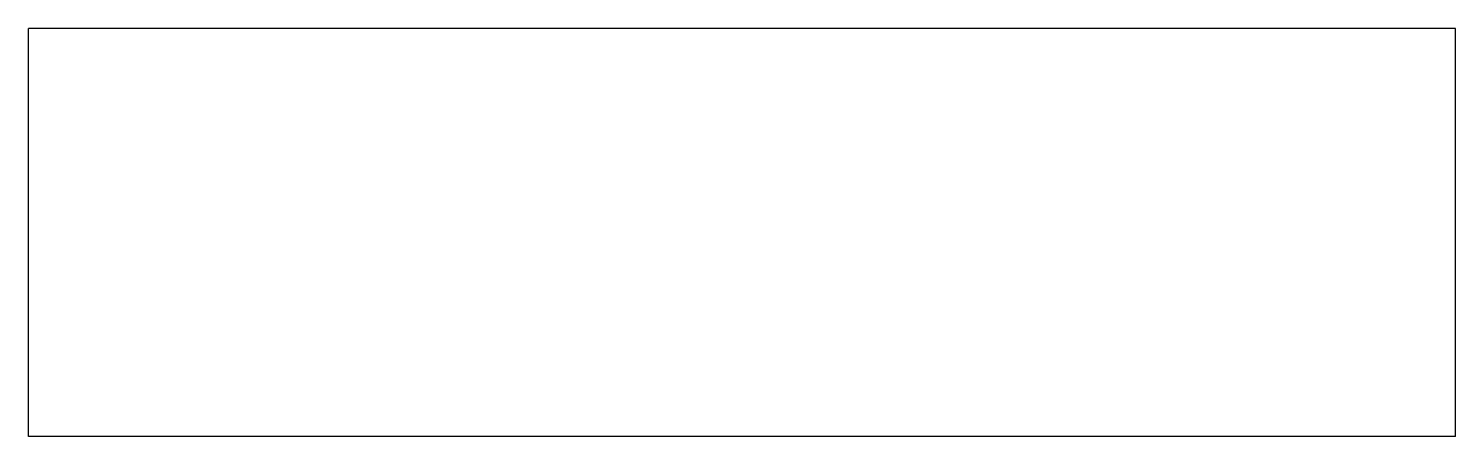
# Model space of a CAD drawing. Extents: x -105 to 105, y -30 to 30.
import ezdxf

# ---------------------------------------------------------------- set-up
doc = ezdxf.new("R2010")
doc.units = 0
doc.layers.add('MODELSKETCH_VISIBLE', color=7, linetype='CONTINUOUS')

msp = doc.modelspace()

# ---------------------------------------------------------------- linework, layer by layer
at = {"layer": 'MODELSKETCH_VISIBLE'}
for p, q in [((105, 30), (-105, 30)), ((-105, -30), (-105, 30)), ((105, -30), (105, 30)), ((105, -30), (-105, -30))]:
    msp.add_line(p, q, dxfattribs=at)

doc.saveas('drawing.dxf')
